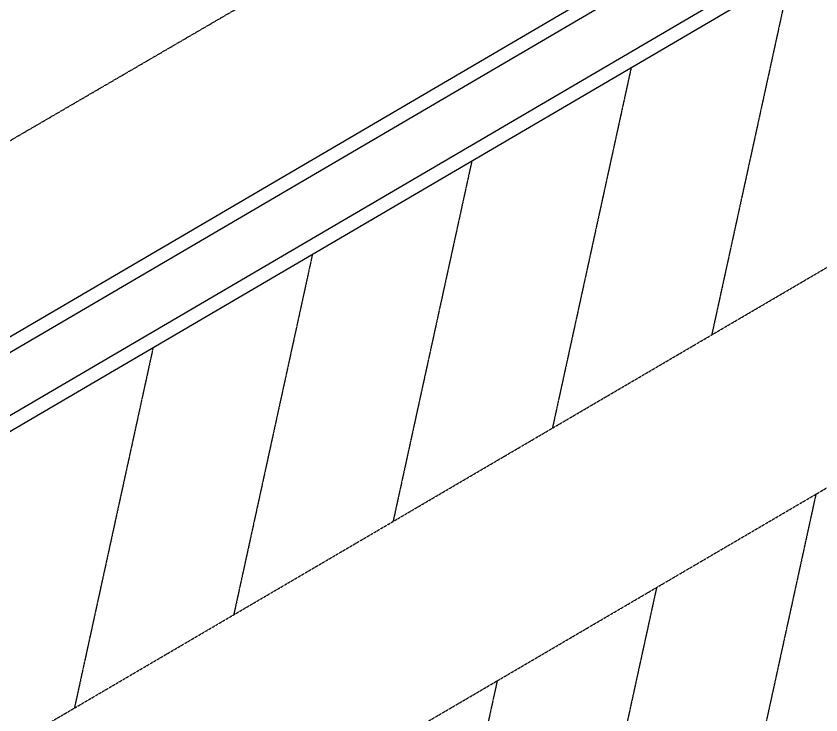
# Model space of a CAD drawing. Header units: millimetres. Extents: x 403824132 to 733479728, y 1974822364 to 2151530530.
# Drawn here: x 568727672 to 568742543, y 2063066066 to 2063078971 of the extents above; entities that cross this region are included whole.
import ezdxf

# ---------------------------------------------------------------- set-up
doc = ezdxf.new("R2010")
doc.units = ezdxf.units.MM
doc.linetypes.add('ACAD_ISO10W100', pattern=[18.5, 12, -3, 0.5, -3])
doc.linetypes.add('HIDDEN', pattern=[0.75, 0.5, -0.25])
for name, color, linetype in [('BoThamCo', 94, 'Continuous'), ('LogDg', 7, 'Continuous'), ('TimDg', 222, 'Continuous'), ('ViaHeS', 32, 'Continuous')]:
    doc.layers.add(name, color=color, linetype=linetype)

msp = doc.modelspace()

# ---------------------------------------------------------------- linework, layer by layer
at = {"layer": 'BoThamCo', "elevation": 0}
msp.add_lwpolyline([(568765390, 2063094903), (568670190, 2063039186, 0.413287), (568670010, 2063038501, 0.415141), (568670697, 2063038320), (568765897, 2063094037, -0.433604), (568775375, 2063091221), (568780352, 2063081270, 0.432664), (568781053, 2063081060, 0.396001), (568781249, 2063081719), (568776272, 2063091670, 0.433604)], format="xyb", close=True, dxfattribs=at)
at = {"layer": 'LogDg', "elevation": 0}
msp.add_lwpolyline([(568765263, 2063095119), (568670064, 2063039402, 0.413287), (568669793, 2063038375, 0.415141), (568670824, 2063038103), (568766023, 2063093820, -0.433604), (568775151, 2063091109), (568780128, 2063081157, 0.432664), (568781179, 2063080843, 0.396001), (568781474, 2063081831), (568776497, 2063091782, 0.433604), (568765263, 2063095119)], format="xyb", dxfattribs=at)
at = {"layer": 'TimDg', "linetype": 'ACAD_ISO10W100', "ltscale": 0.75, "elevation": 0}
msp.add_lwpolyline([(568537544, 2062966119), (568775251, 2063104417)], dxfattribs=at)
at = {"layer": 'ViaHeS', "linetype": 'HIDDEN', "ltscale": 5, "elevation": 0}
msp.add_lwpolyline([(568674266, 2063040118), (568672810, 2063033453), (568768557, 2063089490, -0.433604), (568770664, 2063088865), (568775345, 2063079505), (568777051, 2063087310)], format="xyb", dxfattribs=at)
for points in [[(568770551, 2063081239), (568768845, 2063073435), (568766391, 2063078341), (568679166, 2063027291), (568680623, 2063033957), (568768482, 2063085377), (568770551, 2063081239)], [(568741982, 2063079750), (568740525, 2063073084)], [(568739038, 2063078026), (568737581, 2063071361)], [(568736094, 2063076303), (568734637, 2063069638)], [(568733149, 2063074580), (568731693, 2063067915)], [(568730205, 2063072857), (568728749, 2063066192)], [(568742450, 2063070142), (568740993, 2063063476)], [(568739506, 2063068418), (568738049, 2063061753)], [(568736561, 2063066695), (568735105, 2063060030)]]:
    msp.add_lwpolyline(points, dxfattribs=at)

doc.saveas('drawing.dxf')
